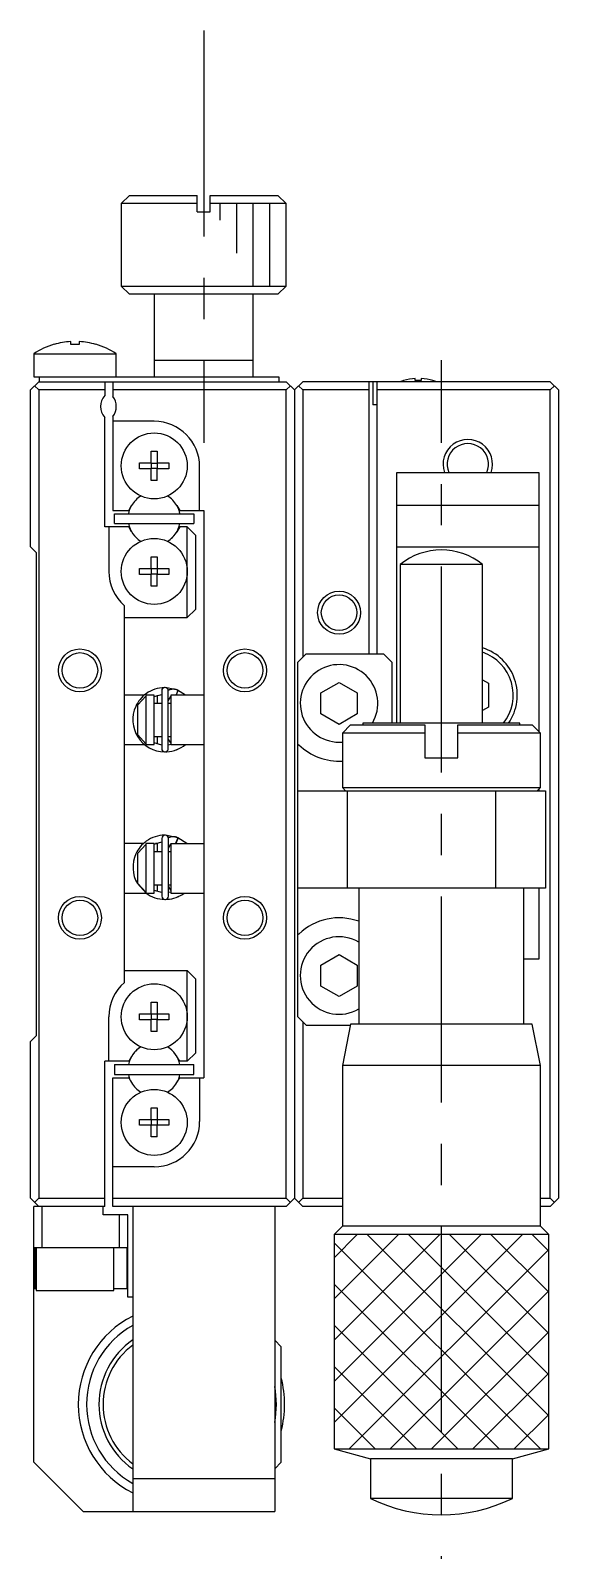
# Model space of a CAD drawing. Extents: x 85 to 389, y -2 to 215.
# Drawn here: x 85.1 to 117.1, y 76.1 to 168.2 of the extents above; entities that cross this region are included whole.
import ezdxf

# ---------------------------------------------------------------- set-up
doc = ezdxf.new("R2010")
doc.units = 0
doc.header["$LTSCALE"] = 10
doc.linetypes.add('CENTER', pattern=[2, 1.25, -0.25, 0.25, -0.25])
doc.layers.get('0').update_dxf_attribs({"linetype": 'CONTINUOUS'})
doc.layers.add('CENTER', color=1, linetype='CENTER')

msp = doc.modelspace()

# ---------------------------------------------------------------- linework, layer by layer
at = {"color": 7, "linetype": 'CONTINUOUS'}
for p, q in [((91.074539, 158.226774), (90.574539, 157.726774)), ((95.174539, 157.726774), (90.574539, 157.726774)), ((90.574539, 157.726774), (90.574539, 152.726774)), ((91.074539, 158.226774), (95.174539, 158.226774)), ((95.174539, 157.226774), (95.174539, 158.226774)), ((95.974539, 158.226774), (100.074539, 158.226774)), ((95.974539, 157.226774), (95.974539, 158.226774)), ((100.574539, 157.726774), (95.974539, 157.726774)), ((100.574539, 157.726774), (100.074539, 158.226774)), ((100.574539, 152.726774), (100.574539, 157.726774)), ((95.174539, 157.226774), (95.974539, 157.226774)), ((90.574539, 152.726774), (91.074539, 152.226774)), ((90.574539, 152.726774), (100.574539, 152.726774)), ((100.074539, 152.226774), (91.074539, 152.226774)), ((92.574539, 152.226774), (92.574539, 147.226774)), ((98.574539, 147.226774), (98.574539, 152.226774)), ((100.074539, 152.226774), (100.574539, 152.726774)), ((87.514539, 149.189355), (87.514539, 149.361727)), ((88.034539, 149.361727), (88.034539, 149.189355)), ((85.274539, 148.618432), (90.274539, 148.618432)), ((85.274539, 148.618432), (85.274539, 147.226774)), ((86.51595, 149.189355), (86.512606, 149.19621)), ((88.034539, 149.189355), (87.514539, 149.189355)), ((89.036472, 149.19621), (89.033129, 149.189355)), ((90.274539, 147.226774), (90.274539, 148.618432)), ((92.574539, 148.226774), (98.574539, 148.226774)), ((85.574539, 146.926774), (85.074539, 146.426774)), ((85.274539, 147.226774), (100.124539, 147.226774)), ((85.574539, 146.426774), (85.324539, 146.676774)), ((85.574539, 146.926774), (100.574539, 146.926774)), ((85.624539, 146.926774), (85.624539, 147.226774)), ((89.574539, 146.926774), (89.574539, 146.088212)), ((90.074539, 146.926774), (90.074539, 146.026774)), ((100.124539, 147.226774), (100.124539, 146.926774)), ((101.074539, 146.426774), (100.574539, 146.926774)), ((100.824539, 146.676774), (100.574539, 146.426774)), ((101.074539, 146.426774), (101.574539, 146.926774)), ((101.574539, 146.426774), (101.324539, 146.676774)), ((116.574539, 146.926774), (101.574539, 146.926774)), ((105.574539, 146.926774), (105.574539, 130.426774)), ((105.824539, 146.926774), (105.824539, 145.526774)), ((106.074539, 130.426774), (106.074539, 146.926774)), ((107.688178, 146.996296), (107.685923, 147.000918)), ((108.394539, 146.996296), (108.394539, 147.116633)), ((108.754539, 146.996296), (108.394539, 146.996296)), ((108.754539, 147.116633), (108.754539, 146.996296)), ((109.463155, 147.000918), (109.460901, 146.996296)), ((116.574539, 146.926774), (117.074539, 146.426774)), ((116.824539, 146.676774), (116.574539, 146.426774)), ((85.074539, 136.926774), (85.074539, 146.426774)), ((85.574539, 146.426774), (85.574539, 97.426774)), ((89.574539, 146.426774), (85.574539, 146.426774)), ((100.574539, 146.426774), (90.074539, 146.426774)), ((100.574539, 97.426774), (100.574539, 146.426774)), ((101.074539, 146.426774), (101.074539, 97.426774)), ((101.574539, 146.426774), (101.574539, 130.226774)), ((105.574539, 146.426774), (101.574539, 146.426774)), ((116.574539, 146.426774), (106.074539, 146.426774)), ((116.574539, 97.426774), (116.574539, 146.426774)), ((117.074539, 146.426774), (117.074539, 97.426774)), ((89.574539, 138.126774), (89.574539, 144.765337)), ((90.074539, 144.826774), (90.074539, 139.126774)), ((106.074539, 145.526774), (105.824539, 145.526774)), ((92.574539, 144.526774), (90.074539, 144.526774)), ((91.688178, 142.006774), (92.394539, 142.006774)), ((91.688178, 141.646774), (91.688178, 142.006774)), ((92.394539, 142.713136), (92.754539, 142.713136)), ((92.394539, 142.006774), (92.394539, 142.713136)), ((92.404911, 141.996402), (92.394539, 142.006774)), ((92.404911, 141.657147), (92.404911, 141.996402)), ((92.404911, 141.996402), (92.744167, 141.996402)), ((92.744167, 141.996402), (92.754539, 142.006774)), ((92.744167, 141.996402), (92.744167, 141.657147)), ((92.754539, 142.713136), (92.754539, 142.006774)), ((92.754539, 142.006774), (93.460901, 142.006774)), ((93.460901, 142.006774), (93.460901, 141.646774)), ((92.394539, 141.646774), (91.688178, 141.646774)), ((92.404911, 141.657147), (92.394539, 141.646774)), ((92.394539, 140.940413), (92.394539, 141.646774)), ((92.744167, 141.657147), (92.404911, 141.657147)), ((92.744167, 141.657147), (92.754539, 141.646774)), ((93.460901, 141.646774), (92.754539, 141.646774)), ((92.754539, 140.940413), (92.754539, 141.646774)), ((95.324539, 139.126774), (95.324539, 141.776774)), ((107.274539, 141.426774), (115.874539, 141.426774)), ((107.274539, 126.226774), (107.274539, 141.426774)), ((115.874539, 141.426774), (115.874539, 125.726774)), ((92.754539, 140.940413), (92.394539, 140.940413)), ((91.030127, 139.126774), (91.199724, 139.420524)), ((93.949355, 139.420524), (94.118951, 139.126774)), ((115.874539, 139.426774), (107.274539, 139.426774)), ((90.074539, 139.126774), (91.030127, 139.126774)), ((90.174539, 138.926774), (94.974539, 138.926774)), ((90.174539, 138.326774), (90.174539, 138.926774)), ((90.174539, 138.326774), (94.974539, 138.326774)), ((94.118951, 139.126774), (95.574539, 139.126774)), ((94.974539, 138.926774), (94.974539, 138.326774)), ((95.574539, 139.126774), (95.574539, 104.726774)), ((91.030127, 138.126774), (89.574539, 138.126774)), ((89.824539, 138.126774), (89.824539, 135.426774)), ((91.199724, 137.833024), (91.030127, 138.126774)), ((94.118951, 138.126774), (93.949355, 137.833024)), ((94.574539, 138.126774), (94.118951, 138.126774)), ((94.574539, 138.126774), (95.074539, 137.626774)), ((94.574539, 132.626774), (94.574539, 138.126774)), ((95.074539, 137.626774), (95.074539, 133.126774)), ((85.074539, 136.926774), (85.424539, 136.576774)), ((85.424539, 136.576774), (85.424539, 107.276774)), ((107.274539, 136.926774), (115.874539, 136.926774)), ((91.688178, 135.606774), (92.394539, 135.606774)), ((91.688178, 135.246774), (91.688178, 135.606774)), ((92.394539, 136.313136), (92.754539, 136.313136)), ((92.394539, 135.606774), (92.394539, 136.313136)), ((92.404911, 135.596402), (92.394539, 135.606774)), ((92.404911, 135.257147), (92.404911, 135.596402)), ((92.404911, 135.596402), (92.744167, 135.596402)), ((92.744167, 135.596402), (92.754539, 135.606774)), ((92.744167, 135.596402), (92.744167, 135.257147)), ((92.754539, 136.313136), (92.754539, 135.606774)), ((92.754539, 135.606774), (93.460901, 135.606774)), ((93.460901, 135.606774), (93.460901, 135.246774)), ((112.474535, 135.849265), (107.474543, 135.849265)), ((107.474543, 135.849265), (107.474543, 126.226774)), ((112.474535, 126.226774), (112.474535, 135.849265)), ((92.394539, 135.246774), (91.688178, 135.246774)), ((92.404911, 135.257147), (92.394539, 135.246774)), ((92.394539, 134.540413), (92.394539, 135.246774)), ((92.744167, 135.257147), (92.404911, 135.257147)), ((92.744167, 135.257147), (92.754539, 135.246774)), ((93.460901, 135.246774), (92.754539, 135.246774)), ((92.754539, 134.540413), (92.754539, 135.246774)), ((92.754539, 134.540413), (92.394539, 134.540413)), ((90.774539, 110.505837), (90.774539, 133.347712)), ((95.074539, 133.126774), (94.574539, 132.626774)), ((90.774539, 132.626774), (94.574539, 132.626774)), ((101.774539, 130.426774), (101.274539, 129.926774)), ((101.774539, 130.426774), (106.474539, 130.426774)), ((106.974539, 129.926774), (106.474539, 130.426774)), ((101.274539, 108.426774), (101.274539, 129.926774)), ((106.974539, 129.926774), (106.974539, 126.226774)), ((93.02669, 128.184821), (93.02669, 124.684821)), ((93.995568, 128.225777), (93.254025, 128.383501)), ((93.426008, 128.216659), (93.42425, 128.215823)), ((93.457597, 128.230676), (93.426008, 128.216659)), ((93.42669, 124.684821), (93.42669, 128.184821)), ((93.489835, 128.243095), (93.457597, 128.230676)), ((93.52264, 128.253887), (93.489835, 128.243095)), ((93.555934, 128.263026), (93.52264, 128.253887)), ((93.589635, 128.270489), (93.555934, 128.263026)), ((93.623659, 128.276259), (93.589635, 128.270489)), ((93.657925, 128.280322), (93.623659, 128.276259)), ((93.692348, 128.282668), (93.657925, 128.280322)), ((93.726845, 128.283291), (93.692348, 128.282668)), ((93.76133, 128.28219), (93.726845, 128.283291)), ((93.79572, 128.279367), (93.76133, 128.28219)), ((93.829931, 128.274828), (93.79572, 128.279367)), ((93.863878, 128.268584), (93.829931, 128.274828)), ((93.89748, 128.26065), (93.863878, 128.268584)), ((93.930652, 128.251044), (93.89748, 128.26065)), ((94.002367, 128.222863), (93.898345, 127.926756)), ((93.963313, 128.239791), (93.930652, 128.251044)), ((93.993703, 128.227637), (93.963313, 128.239791)), ((93.968568, 128.108421), (93.963376, 128.094338)), ((93.973413, 128.122084), (93.968568, 128.108421)), ((93.977879, 128.135239), (93.973413, 128.122084)), ((93.981939, 128.147802), (93.977879, 128.135239)), ((93.985565, 128.15969), (93.981939, 128.147802)), ((93.988734, 128.170826), (93.985565, 128.15969)), ((93.991425, 128.181138), (93.988734, 128.170826)), ((93.993621, 128.19056), (93.991425, 128.181138)), ((93.992371, 128.227919), (93.994363, 128.227263)), ((94.480338, 127.926809), (93.993263, 128.226786)), ((93.995309, 128.19903), (93.993621, 128.19056)), ((93.994363, 128.227263), (93.995842, 128.225418)), ((93.996476, 128.206494), (93.995309, 128.19903)), ((93.995842, 128.225418), (93.996797, 128.222395)), ((93.997115, 128.212902), (93.996476, 128.206494)), ((93.996797, 128.222395), (93.997222, 128.218214)), ((93.997222, 128.218214), (93.997115, 128.212902)), ((102.674539, 128.06186), (103.774539, 128.696945)), ((103.774539, 128.696945), (104.874539, 128.06186)), ((112.474535, 128.850537), (112.824539, 128.648462)), ((112.824539, 128.648462), (112.824539, 127.205087)), ((91.974073, 127.926774), (90.774539, 127.926774)), ((91.574539, 127.34329), (92.074539, 127.872458)), ((91.574539, 125.510259), (91.574539, 127.34329)), ((92.574539, 127.926774), (92.074539, 127.926774)), ((92.074539, 127.926774), (92.074539, 124.926774)), ((92.574529, 127.8417), (93.026662, 127.972802)), ((92.574539, 124.926774), (92.574539, 127.926774)), ((93.02669, 127.426774), (92.574539, 127.426774)), ((92.774539, 127.426774), (92.774539, 127.926774)), ((93.42669, 127.58321), (93.574507, 127.843136)), ((93.574539, 127.426774), (93.42669, 127.426774)), ((93.574539, 127.926774), (93.574539, 124.926774)), ((95.574539, 127.926774), (93.574539, 127.926774)), ((93.89414, 127.938598), (93.887815, 127.926774)), ((93.900601, 127.951104), (93.89414, 127.938598)), ((93.907156, 127.96421), (93.900601, 127.951104)), ((93.913762, 127.977831), (93.907156, 127.96421)), ((93.920377, 127.99188), (93.913762, 127.977831)), ((93.926957, 128.006265), (93.920377, 127.99188)), ((93.93346, 128.020893), (93.926957, 128.006265)), ((93.939844, 128.035669), (93.93346, 128.020893)), ((93.946067, 128.050498), (93.939844, 128.035669)), ((93.952089, 128.065282), (93.946067, 128.050498)), ((93.957872, 128.079927), (93.952089, 128.065282)), ((93.963376, 128.094338), (93.957872, 128.079927)), ((102.674539, 126.791689), (102.674539, 128.06186)), ((104.874539, 128.06186), (104.874539, 126.791689)), ((112.824539, 127.205087), (112.474535, 127.003012)), ((103.774539, 126.156604), (102.674539, 126.791689)), ((104.874539, 126.791689), (103.774539, 126.156604)), ((92.074539, 124.981091), (91.574539, 125.510259)), ((92.574539, 125.426774), (93.02669, 125.426774)), ((92.774539, 124.951298), (92.774539, 125.426774)), ((93.42669, 125.426774), (93.574539, 125.426774)), ((104.474539, 126.126774), (103.974539, 125.626774)), ((108.974539, 125.626774), (103.974539, 125.626774)), ((103.974539, 125.626774), (103.974539, 122.326774)), ((104.474539, 126.126774), (108.974539, 126.126774)), ((114.724539, 126.226774), (105.224539, 126.226774)), ((105.224539, 126.226774), (105.224539, 126.126794)), ((108.974539, 126.126774), (108.974539, 124.126774)), ((110.974539, 126.126774), (115.474539, 126.126774)), ((110.974539, 124.126774), (110.974539, 126.126774)), ((115.974539, 125.626774), (110.974539, 125.626774)), ((114.724539, 126.126794), (114.724539, 126.226774)), ((115.974539, 125.626774), (115.474539, 126.126774)), ((115.974539, 122.326774), (115.974539, 125.626774)), ((90.774539, 124.926774), (91.993277, 124.926774)), ((92.074539, 124.926774), (92.574539, 124.926774)), ((93.026688, 124.89714), (92.574471, 125.027672)), ((93.248666, 124.486048), (93.349455, 124.489687)), ((93.5745, 125.02651), (93.42669, 125.286432)), ((93.587899, 124.925968), (93.426692, 124.896822)), ((93.574539, 124.926774), (95.574539, 124.926774)), ((93.935011, 124.619222), (93.993703, 124.642005)), ((93.989865, 124.642244), (93.992371, 124.641723)), ((93.992371, 124.641723), (93.992064, 124.642455)), ((93.993703, 124.642005), (93.992371, 124.641723)), ((93.993461, 124.642941), (94.046391, 124.666543)), ((101.343718, 124.908619), (101.274539, 124.879247)), ((108.974539, 124.126774), (110.974539, 124.126774)), ((101.274539, 122.126774), (116.274539, 122.126774)), ((103.974539, 122.326774), (104.174539, 122.126774)), ((103.974539, 122.326774), (115.974539, 122.326774)), ((104.274539, 122.126774), (104.274539, 116.226774)), ((113.274539, 116.226774), (113.274539, 122.126774)), ((115.774539, 122.126774), (115.974539, 122.326774)), ((115.874539, 122.226774), (115.874539, 122.126774)), ((116.274539, 122.126774), (116.274539, 116.226774)), ((91.918546, 118.926774), (90.774539, 118.926774)), ((92.574539, 118.926774), (92.074539, 118.926774)), ((92.074539, 118.926774), (92.074539, 115.926774)), ((92.574417, 118.894674), (93.037401, 119.030845)), ((92.574539, 115.926774), (92.574539, 118.926774)), ((92.774539, 118.926774), (92.648527, 118.926774)), ((92.774539, 118.426774), (92.774539, 118.926774)), ((93.037429, 119.242863), (93.037429, 115.742863)), ((94.006307, 119.283819), (93.264764, 119.441544)), ((93.436747, 119.274702), (93.434989, 119.273866)), ((93.468337, 119.288718), (93.436747, 119.274702)), ((93.437429, 115.742863), (93.437429, 119.242863)), ((93.437429, 118.641252), (93.574494, 118.894559)), ((93.500574, 119.301138), (93.468337, 119.288718)), ((93.53338, 119.31193), (93.500574, 119.301138)), ((93.566673, 119.321068), (93.53338, 119.31193)), ((93.600374, 119.328532), (93.566673, 119.321068)), ((93.574539, 118.926886), (95.574539, 118.926246)), ((93.574539, 118.926774), (93.574539, 115.926774)), ((93.634399, 119.334302), (93.600374, 119.328532)), ((93.668664, 119.338365), (93.634399, 119.334302)), ((93.703087, 119.340711), (93.668664, 119.338365)), ((93.737584, 119.341334), (93.703087, 119.340711)), ((93.772069, 119.340233), (93.737584, 119.341334)), ((93.806459, 119.337409), (93.772069, 119.340233)), ((93.84067, 119.33287), (93.806459, 119.337409)), ((93.874617, 119.326626), (93.84067, 119.33287)), ((93.86541, 118.931802), (93.861232, 118.926774)), ((93.869957, 118.937873), (93.86541, 118.931802)), ((93.874848, 118.944949), (93.869957, 118.937873)), ((94.013106, 119.280906), (93.87326, 118.926755)), ((93.908219, 119.318692), (93.874617, 119.326626)), ((93.880051, 118.952988), (93.874848, 118.944949)), ((93.885535, 118.96194), (93.880051, 118.952988)), ((93.891266, 118.971751), (93.885535, 118.96194)), ((93.897209, 118.982359), (93.891266, 118.971751)), ((93.903327, 118.993701), (93.897209, 118.982359)), ((93.909584, 119.005705), (93.903327, 118.993701)), ((93.941391, 119.309087), (93.908219, 119.318692)), ((93.91594, 119.0183), (93.909584, 119.005705)), ((93.922357, 119.031407), (93.91594, 119.0183)), ((93.928794, 119.044945), (93.922357, 119.031407)), ((93.935214, 119.058833), (93.928794, 119.044945)), ((93.941576, 119.072984), (93.935214, 119.058833)), ((93.974052, 119.297834), (93.941391, 119.309087)), ((93.94784, 119.087312), (93.941576, 119.072984)), ((93.95397, 119.101728), (93.94784, 119.087312)), ((93.959927, 119.116145), (93.95397, 119.101728)), ((93.965674, 119.130474), (93.959927, 119.116145)), ((93.971177, 119.144627), (93.965674, 119.130474)), ((93.976401, 119.158517), (93.971177, 119.144627)), ((94.004443, 119.28568), (93.974052, 119.297834)), ((93.981315, 119.172059), (93.976401, 119.158517)), ((93.985889, 119.18517), (93.981315, 119.172059)), ((93.990093, 119.197769), (93.985889, 119.18517)), ((93.993903, 119.209778), (93.990093, 119.197769)), ((93.997295, 119.221126), (93.993903, 119.209778)), ((94.000248, 119.23174), (93.997295, 119.221126)), ((94.002745, 119.241558), (94.000248, 119.23174)), ((94.004769, 119.250517), (94.002745, 119.241558)), ((94.00311, 119.285961), (94.005055, 119.285339)), ((94.557131, 118.926825), (94.004002, 119.284828)), ((94.006309, 119.258564), (94.004769, 119.250517)), ((94.005055, 119.285339), (94.006515, 119.283591)), ((94.007354, 119.265649), (94.006309, 119.258564)), ((94.006515, 119.283591), (94.007478, 119.280726)), ((94.0079, 119.271728), (94.007354, 119.265649)), ((94.007478, 119.280726), (94.007941, 119.276764)), ((94.007941, 119.276764), (94.0079, 119.271728)), ((91.574539, 118.34329), (92.074539, 118.872458)), ((91.574539, 116.510259), (91.574539, 118.34329)), ((93.037429, 118.426774), (92.574539, 118.426774)), ((93.574539, 118.426774), (93.437429, 118.426774)), ((91.558427, 116.50333), (92.078543, 115.926267)), ((92.074539, 115.981091), (91.574539, 116.510259)), ((92.574539, 116.426774), (93.037429, 116.426774)), ((92.774539, 116.012779), (92.774539, 116.426774)), ((93.437429, 116.426774), (93.574539, 116.426774)), ((93.574512, 116.091156), (93.437429, 116.344475)), ((116.274539, 116.226774), (101.274539, 116.226774)), ((104.974539, 116.226774), (104.974539, 107.976774)), ((114.974539, 107.976774), (114.974539, 116.226774)), ((115.874539, 116.226774), (115.874539, 111.926774)), ((90.774539, 115.926774), (92.574539, 115.926774)), ((93.037427, 115.955183), (92.574487, 116.09074)), ((93.259406, 115.544091), (93.360194, 115.547729)), ((93.574619, 115.979156), (93.437431, 115.954865)), ((93.574539, 115.926774), (95.574539, 115.926774)), ((93.945751, 115.677266), (94.004443, 115.700047)), ((94.000605, 115.700287), (94.00311, 115.699766)), ((94.00311, 115.699766), (94.002803, 115.700497)), ((94.004443, 115.700047), (94.00311, 115.699766)), ((94.004201, 115.700983), (94.057131, 115.724586)), ((101.274539, 113.474302), (101.343718, 113.44493)), ((102.674539, 111.56186), (103.774539, 112.196945)), ((102.674539, 110.291689), (102.674539, 111.56186)), ((103.774539, 112.196945), (104.874539, 111.56186)), ((104.874539, 111.56186), (104.874539, 110.291689)), ((115.874539, 111.926774), (114.974539, 111.926774)), ((90.774539, 111.226774), (94.574539, 111.226774)), ((94.574539, 111.226774), (95.074539, 110.726774)), ((94.574539, 105.726774), (94.574539, 111.226774)), ((95.074539, 110.726774), (95.074539, 106.226774)), ((103.774539, 109.656604), (102.674539, 110.291689)), ((104.874539, 110.291689), (103.774539, 109.656604)), ((92.394539, 109.313136), (92.754539, 109.313136)), ((92.394539, 108.606774), (92.394539, 109.313136)), ((92.754539, 109.313136), (92.754539, 108.606774)), ((89.824539, 105.726774), (89.824539, 108.426774)), ((91.688178, 108.606774), (92.394539, 108.606774)), ((91.688178, 108.246774), (91.688178, 108.606774)), ((92.394539, 108.246774), (91.688178, 108.246774)), ((92.404911, 108.596402), (92.394539, 108.606774)), ((92.404911, 108.257147), (92.394539, 108.246774)), ((92.394539, 107.540413), (92.394539, 108.246774)), ((92.404911, 108.257147), (92.404911, 108.596402)), ((92.404911, 108.596402), (92.744167, 108.596402)), ((92.744167, 108.257147), (92.404911, 108.257147)), ((92.744167, 108.596402), (92.754539, 108.606774)), ((92.744167, 108.596402), (92.744167, 108.257147)), ((92.744167, 108.257147), (92.754539, 108.246774)), ((92.754539, 108.606774), (93.460901, 108.606774)), ((93.460901, 108.246774), (92.754539, 108.246774)), ((92.754539, 107.540413), (92.754539, 108.246774)), ((93.460901, 108.606774), (93.460901, 108.246774)), ((101.274539, 108.426774), (101.774539, 107.926774)), ((101.574539, 108.126774), (101.574539, 97.426774)), ((101.774539, 107.926774), (104.464542, 107.926774)), ((104.474542, 107.976774), (103.974543, 105.476775)), ((115.474536, 107.976774), (104.474542, 107.976774)), ((115.974535, 105.476775), (115.474536, 107.976774)), ((85.424539, 107.276774), (85.074539, 106.926774)), ((85.074539, 97.426774), (85.074539, 106.926774)), ((92.754539, 107.540413), (92.394539, 107.540413)), ((91.199724, 106.020524), (91.030127, 105.726774)), ((94.118951, 105.726774), (93.949355, 106.020524)), ((95.074539, 106.226774), (94.574539, 105.726774)), ((91.030127, 105.726774), (89.574539, 105.726774)), ((89.574539, 96.926774), (89.574539, 105.726774)), ((90.174539, 105.526774), (94.974539, 105.526774)), ((90.174539, 105.526774), (90.174539, 104.926774)), ((94.574539, 105.726774), (94.118951, 105.726774)), ((94.974539, 104.926774), (94.974539, 105.526774)), ((115.974535, 105.476775), (103.974543, 105.476775)), ((103.974543, 105.476775), (103.974543, 95.72677)), ((115.974535, 95.72677), (115.974535, 105.476775)), ((90.074539, 104.726774), (91.030127, 104.726774)), ((90.074539, 96.926774), (90.074539, 104.726774)), ((90.174539, 104.926774), (94.974539, 104.926774)), ((91.030127, 104.726774), (91.199724, 104.433024)), ((93.949355, 104.433024), (94.118951, 104.726774)), ((94.118951, 104.726774), (95.574539, 104.726774)), ((95.324539, 104.726774), (95.324539, 102.076774)), ((92.394539, 102.913136), (92.754539, 102.913136)), ((92.394539, 102.206774), (92.394539, 102.913136)), ((92.754539, 102.913136), (92.754539, 102.206774)), ((91.688178, 102.206774), (92.394539, 102.206774)), ((91.688178, 101.846774), (91.688178, 102.206774)), ((92.394539, 101.846774), (91.688178, 101.846774)), ((92.404911, 102.196402), (92.394539, 102.206774)), ((92.404911, 101.857147), (92.394539, 101.846774)), ((92.394539, 101.140413), (92.394539, 101.846774)), ((92.404911, 101.857147), (92.404911, 102.196402)), ((92.404911, 102.196402), (92.744167, 102.196402)), ((92.744167, 101.857147), (92.404911, 101.857147)), ((92.744167, 102.196402), (92.754539, 102.206774)), ((92.744167, 102.196402), (92.744167, 101.857147)), ((92.744167, 101.857147), (92.754539, 101.846774)), ((92.754539, 102.206774), (93.460901, 102.206774)), ((93.460901, 101.846774), (92.754539, 101.846774)), ((92.754539, 101.140413), (92.754539, 101.846774)), ((93.460901, 102.206774), (93.460901, 101.846774)), ((92.754539, 101.140413), (92.394539, 101.140413)), ((92.574539, 99.326774), (90.074539, 99.326774)), ((85.074539, 97.426774), (85.574539, 96.926774)), ((89.574539, 96.926774), (85.274539, 96.926774)), ((85.274539, 81.426774), (85.274539, 96.926774)), ((85.324539, 97.176774), (85.574539, 97.426774)), ((85.574539, 97.426774), (89.574539, 97.426774)), ((85.774539, 96.926774), (85.774539, 94.426774)), ((89.474539, 96.426774), (89.474539, 96.926774)), ((90.074539, 97.426774), (100.574539, 97.426774)), ((100.574539, 96.926774), (90.074539, 96.926774)), ((91.274539, 96.926774), (91.274539, 78.426774)), ((99.874539, 96.926774), (99.874539, 78.426774)), ((100.574539, 97.426774), (100.824539, 97.176774)), ((101.074539, 97.426774), (100.574539, 96.926774)), ((101.574539, 96.926774), (101.074539, 97.426774)), ((101.324539, 97.176774), (101.574539, 97.426774)), ((101.574539, 97.426774), (103.974543, 97.426774)), ((103.974543, 96.926774), (101.574539, 96.926774)), ((115.974535, 97.426774), (116.574539, 97.426774)), ((116.574539, 96.926774), (115.974535, 96.926774)), ((116.574539, 97.426774), (116.824539, 97.176774)), ((117.074539, 97.426774), (116.574539, 96.926774)), ((90.974539, 96.426774), (89.474539, 96.426774)), ((90.474539, 94.426774), (90.474539, 96.426774)), ((90.974539, 91.426774), (90.974539, 96.426774)), ((103.974543, 95.72677), (103.47454, 95.226768)), ((116.474538, 95.226768), (103.47454, 95.226768)), ((103.47454, 95.226768), (103.47454, 82.226767)), ((115.974535, 95.72677), (103.974543, 95.72677)), ((116.474538, 95.226768), (115.974535, 95.72677)), ((116.474538, 82.226767), (116.474538, 95.226768)), ((90.974539, 94.426774), (85.274539, 94.426774)), ((85.343718, 94.426774), (85.343718, 91.926774)), ((85.424539, 94.426774), (85.424539, 91.826774)), ((90.124539, 91.826774), (90.124539, 94.426774)), ((90.934276, 91.926774), (90.934276, 94.426774)), ((85.424539, 91.926774), (85.274539, 91.926774)), ((85.424539, 91.826774), (90.124539, 91.826774)), ((90.974539, 91.926774), (90.124539, 91.926774)), ((91.274539, 91.426774), (90.974539, 91.426774)), ((100.274539, 88.426774), (99.874539, 88.826774)), ((100.274539, 81.426774), (100.274539, 88.426774)), ((103.47454, 82.226767), (105.674539, 81.637279)), ((103.47454, 82.226767), (116.474538, 82.226767)), ((114.274539, 81.637279), (116.474538, 82.226767)), ((85.274539, 81.426774), (88.274539, 78.426774)), ((99.874539, 81.026774), (100.274539, 81.426774)), ((114.274539, 81.637279), (105.674539, 81.637279)), ((105.674539, 81.637279), (105.674539, 79.226768)), ((114.274539, 79.226768), (114.274539, 81.637279)), ((91.274539, 80.426774), (99.874539, 80.426774)), ((88.274539, 78.426774), (99.874539, 78.426774)), ((114.274539, 79.226768), (105.674539, 79.226768))]:
    msp.add_line(p, q, dxfattribs=at)
at = {"color": 3, "linetype": 'CONTINUOUS'}
for p, q in [((96.574539, 156.726774), (96.574539, 157.726774)), ((97.574539, 154.726774), (97.574539, 157.726774)), ((98.574539, 152.726774), (98.574539, 157.726774)), ((99.574539, 152.726774), (99.574539, 157.726774)), ((103.47454, 93.822308), (104.879, 95.226768)), ((103.47454, 91.322308), (107.379, 95.226768)), ((103.47454, 88.822308), (109.879, 95.226768)), ((103.47454, 86.322308), (112.379, 95.226768)), ((103.47454, 83.822308), (114.879, 95.226768)), ((105.471921, 95.226768), (116.474538, 84.224152)), ((107.971921, 95.226768), (116.474538, 86.724152)), ((110.471921, 95.226768), (116.474538, 89.224152)), ((112.971921, 95.226768), (116.474538, 91.724152)), ((115.471921, 95.226768), (116.474538, 94.224152)), ((103.47454, 94.72415), (115.971922, 82.226767)), ((104.378999, 82.226767), (116.474538, 94.322306)), ((103.47454, 92.22415), (113.471922, 82.226767)), ((106.878999, 82.226767), (116.474538, 91.822306)), ((103.47454, 89.72415), (110.971922, 82.226767)), ((109.378999, 82.226767), (116.474538, 89.322306)), ((103.47454, 87.22415), (108.471922, 82.226767)), ((111.878999, 82.226767), (116.474538, 86.822306)), ((103.47454, 84.72415), (105.971922, 82.226767)), ((114.378999, 82.226767), (116.474538, 84.322306))]:
    msp.add_line(p, q, dxfattribs=at)
at = {"color": 7, "linetype": 'CONTINUOUS'}
for centre, radius in [((92.574539, 141.826774), 2), ((92.574539, 135.426774), 2), ((103.774539, 132.926774), 1.075), ((88.074539, 129.426774), 1.075), ((98.074539, 129.426774), 1.075), ((88.074539, 114.426774), 1.075), ((98.074539, 114.426774), 1.075), ((92.574539, 108.426774), 2), ((92.574539, 102.026774), 2)]:
    msp.add_circle(centre, radius, dxfattribs=at)
at = {"color": 3, "linetype": 'CONTINUOUS'}
for centre in [(103.774539, 132.926774), (88.074539, 129.426774), (98.074539, 129.426774), (88.074539, 114.426774), (98.074539, 114.426774)]:
    msp.add_circle(centre, 1.3, dxfattribs=at)
at = {"color": 7, "linetype": 'CONTINUOUS'}
for centre, radius, start, end in [((87.774539, 144.876774), 4.492483, 93.317816, 106.26943), ((87.774539, 144.876774), 4.492483, 73.73057, 86.682184), ((87.774539, 144.876774), 4.5, 106.285843, 123.748989), ((87.774539, 144.876774), 4.5, 56.251011, 73.714157), ((108.574539, 143.926774), 3.2, 106.122533, 110.364135), ((108.574539, 143.926774), 3.194933, 93.229709, 106.106712), ((108.574539, 143.926774), 3.194933, 73.893288, 86.770291), ((108.574539, 143.926774), 3.2, 69.635865, 73.877467), ((90.324539, 145.426774), 1, 138.590378, 221.409622), ((89.274539, 145.426774), 1, 323.130102, 36.869898), ((92.574539, 141.776774), 2.75, 0, 90), ((111.574539, 141.926774), 1.25, 336.421822, 203.578178), ((92.574539, 138.626773), 1.5875, 149.999969, 169.10691), ((92.574539, 138.626774), 1.5875, 135, 150), ((92.689539, 138.511965), 1.75, 121.886504, 135.004406), ((92.574539, 138.626773), 1.5875, 120.433182, 134.999974), ((92.574539, 138.626773), 1.5875, 45.000026, 59.566818), ((92.459539, 138.511965), 1.75, 44.995594, 58.113496), ((92.574539, 138.626774), 1.5875, 30, 45), ((92.574539, 138.626773), 1.5875, 10.89309, 30.000031), ((92.574539, 138.626773), 1.5875, 190.893016, 239.566737), ((92.574539, 138.626773), 1.5875, 300.433263, 349.106984), ((92.689539, 138.741584), 1.75, 224.995594, 238.113496), ((92.459539, 138.741584), 1.75, 301.886504, 315.004406), ((109.974539, 132.72677), 3.999997, 51.317811, 128.682189), ((92.574539, 135.426774), 2.75, 180, 229.114807), ((111.574539, 127.926774), 3, 325.481892, 72.542477), ((111.574539, 127.926774), 2.75, 321.816518, 70.896764), ((103.774539, 127.426774), 2.35, 329.293644, 274.882142), ((93.228834, 126.427752), 1.956029, 90.75802723, 125.76480604), ((93.22669, 128.184821), 0.2, 0, 180), ((93.226616, 126.434922), 1.948934, 155.39212257, 269.18267785), ((93.236457, 126.426798), 1.961267, 125.92921791, 155.29606991), ((93.22669, 124.684821), 0.2, 180, 0), ((93.223852, 126.441969), 1.956318, 273.6811247, 309.22613308), ((103.774539, 127.426774), 3.5, 226.010986, 273.275829), ((93.247198, 117.484841), 1.961268, 125.92925448, 155.29610648), ((93.239573, 117.485796), 1.956028, 90.75804249, 125.76482129), ((93.237429, 119.242863), 0.2, 0, 180), ((93.237502, 117.493018), 1.949045, 155.39536583, 210.51613005), ((93.238049, 117.493762), 1.949742, 233.508947, 269.162609), ((93.237429, 115.742863), 0.2, 180, 0), ((93.234127, 117.502098), 1.958431, 273.69077113, 306.43930899), ((103.774539, 110.926774), 3.5, 69.948957, 133.989014), ((103.774539, 110.926774), 2.35, 59.293644, 300.706356), ((92.574539, 108.426774), 2.75, 130.885193, 180), ((92.574539, 105.226775), 1.5875, 120.433263, 169.106984), ((92.689539, 105.111965), 1.75, 121.886504, 135.004406), ((92.574539, 105.226775), 1.5875, 10.893016, 59.566737), ((92.459539, 105.111965), 1.75, 44.995594, 58.113496), ((92.574539, 105.226775), 1.5875, 190.89309, 210), ((92.574539, 105.226774), 1.5875, 210, 225), ((92.574539, 105.226774), 1.5875, 315, 330), ((92.574539, 105.226775), 1.5875, 329.999969, 349.10691), ((92.689539, 105.341584), 1.75, 224.995594, 238.113496), ((92.574539, 105.226775), 1.5875, 225.000026, 239.566818), ((92.574539, 105.226775), 1.5875, 300.433182, 314.999974), ((92.459539, 105.341584), 1.75, 301.886504, 315.004406), ((92.574539, 102.076774), 2.75, 270, 0), ((93.974539, 84.926774), 6, 116.743684, 243.256316), ((93.974539, 84.926774), 5.5, 119.400351, 240.599649), ((93.974539, 84.926774), 4.75, 124.640194, 235.359806), ((93.974539, 84.926774), 6, 349.524686, 10.475314), ((93.974539, 84.926774), 6.499999, 345.750002, 14.249998), ((109.974539, 87.971769), 9.745001, 243.816209, 296.183791)]:
    msp.add_arc(centre, radius, start, end, dxfattribs=at)
at = {"color": 3, "linetype": 'CONTINUOUS'}
for centre, radius, start, end in [((111.574539, 141.926774), 1.5, 340.528779, 199.471221), ((93.974539, 84.926774), 4.75, 124.640194, 235.359806), ((93.974539, 84.926774), 4.5, 126.869898, 233.130102)]:
    msp.add_arc(centre, radius, start, end, dxfattribs=at)
at = {"layer": 'CENTER', "color": 1, "linetype": 'CENTER'}
for p, q in [((95.574539, 168.226771), (95.574539, 143.226771)), ((109.974539, 63.226771), (109.974539, 148.226771))]:
    msp.add_line(p, q, dxfattribs=at)

doc.saveas('drawing.dxf')
